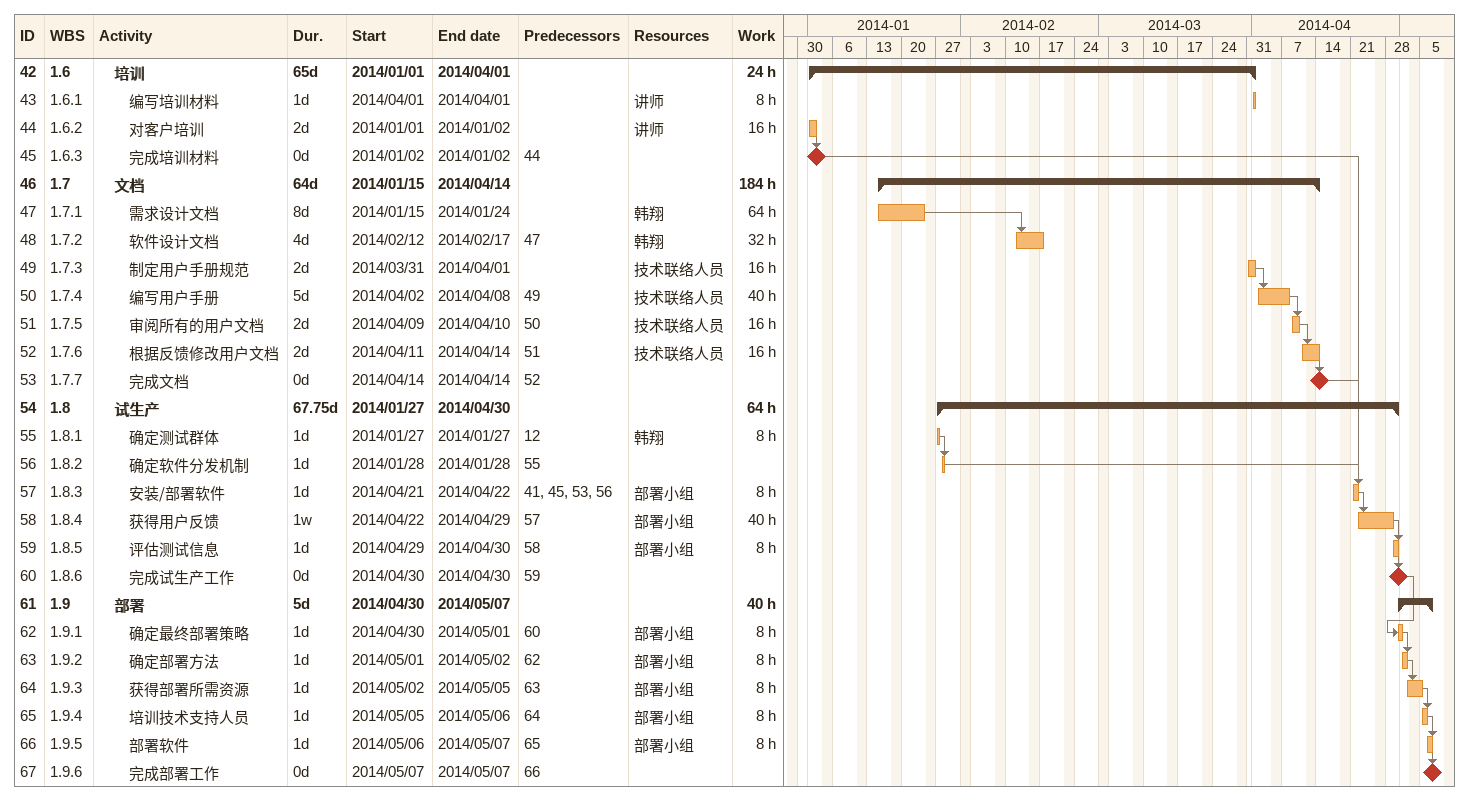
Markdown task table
| ID | WBS | Task | Duration | Start | Finish | Predecessors | Resources | Work (h) |
|---|---|---|---|---|---|---|---|---|
| 42 | 1.6 | **培训** | 65d | 2014-01-01 | 2014-04-01 |  |  | 24 |
| 43 | 1.6.1 | 编写培训材料 | 1d | 2014-04-01 | 2014-04-01 |  | 讲师 | 8 |
| 44 | 1.6.2 | 对客户培训 | 2d | 2014-01-01 | 2014-01-02 |  | 讲师 | 16 |
| 45 | 1.6.3 | 完成培训材料 | 0d | 2014-01-02 | 2014-01-02 | 44 |  |  |
| 46 | 1.7 | **文档** | 64d | 2014-01-15 | 2014-04-14 |  |  | 184 |
| 47 | 1.7.1 | 需求设计文档 | 8d | 2014-01-15 | 2014-01-24 |  | 韩翔 | 64 |
| 48 | 1.7.2 | 软件设计文档 | 4d | 2014-02-12 | 2014-02-17 | 47 | 韩翔 | 32 |
| 49 | 1.7.3 | 制定用户手册规范 | 2d | 2014-03-31 | 2014-04-01 |  | 技术联络人员 | 16 |
| 50 | 1.7.4 | 编写用户手册 | 5d | 2014-04-02 | 2014-04-08 | 49 | 技术联络人员 | 40 |
| 51 | 1.7.5 | 审阅所有的用户文档 | 2d | 2014-04-09 | 2014-04-10 | 50 | 技术联络人员 | 16 |
| 52 | 1.7.6 | 根据反馈修改用户文档 | 2d | 2014-04-11 | 2014-04-14 | 51 | 技术联络人员 | 16 |
| 53 | 1.7.7 | 完成文档 | 0d | 2014-04-14 | 2014-04-14 | 52 |  |  |
| 54 | 1.8 | **试生产** | 67.75d | 2014-01-27 | 2014-04-30 |  |  | 64 |
| 55 | 1.8.1 | 确定测试群体 | 1d | 2014-01-27 | 2014-01-27 | 12 | 韩翔 | 8 |
| 56 | 1.8.2 | 确定软件分发机制 | 1d | 2014-01-28 | 2014-01-28 | 55 |  |  |
| 57 | 1.8.3 | 安装/部署软件 | 1d | 2014-04-21 | 2014-04-22 | 41, 45, 53, 56 | 部署小组 | 8 |
| 58 | 1.8.4 | 获得用户反馈 | 1w | 2014-04-22 | 2014-04-29 | 57 | 部署小组 | 40 |
| 59 | 1.8.5 | 评估测试信息 | 1d | 2014-04-29 | 2014-04-30 | 58 | 部署小组 | 8 |
| 60 | 1.8.6 | 完成试生产工作 | 0d | 2014-04-30 | 2014-04-30 | 59 |  |  |
| 61 | 1.9 | **部署** | 5d | 2014-04-30 | 2014-05-07 |  |  | 40 |
| 62 | 1.9.1 | 确定最终部署策略 | 1d | 2014-04-30 | 2014-05-01 | 60 | 部署小组 | 8 |
| 63 | 1.9.2 | 确定部署方法 | 1d | 2014-05-01 | 2014-05-02 | 62 | 部署小组 | 8 |
| 64 | 1.9.3 | 获得部署所需资源 | 1d | 2014-05-02 | 2014-05-05 | 63 | 部署小组 | 8 |
| 65 | 1.9.4 | 培训技术支持人员 | 1d | 2014-05-05 | 2014-05-06 | 64 | 部署小组 | 8 |
| 66 | 1.9.5 | 部署软件 | 1d | 2014-05-06 | 2014-05-07 | 65 | 部署小组 | 8 |
| 67 | 1.9.6 | 完成部署工作 | 0d | 2014-05-07 | 2014-05-07 | 66 |  |  |
